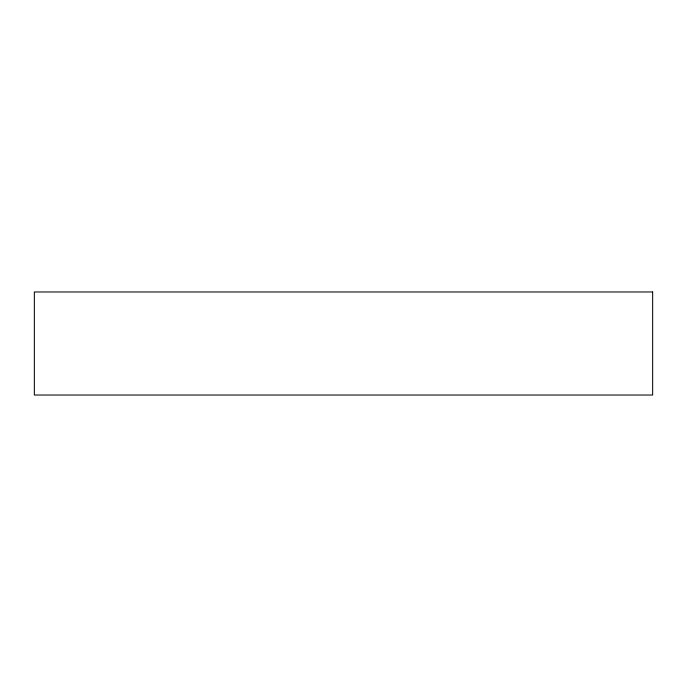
<?xml version="1.0" encoding="UTF-8"?>
<svg xmlns="http://www.w3.org/2000/svg" width="687" height="687" viewBox="0 0 687 687"><rect width="100%" height="100%" fill="white"/><g stroke="black" fill="none" stroke-linecap="round" stroke-linejoin="round"><path stroke-width="1.03" d="M652.65 291.975L34.35 291.975L34.35 395.025L652.65 395.025L652.65 291.975"/></g></svg>
